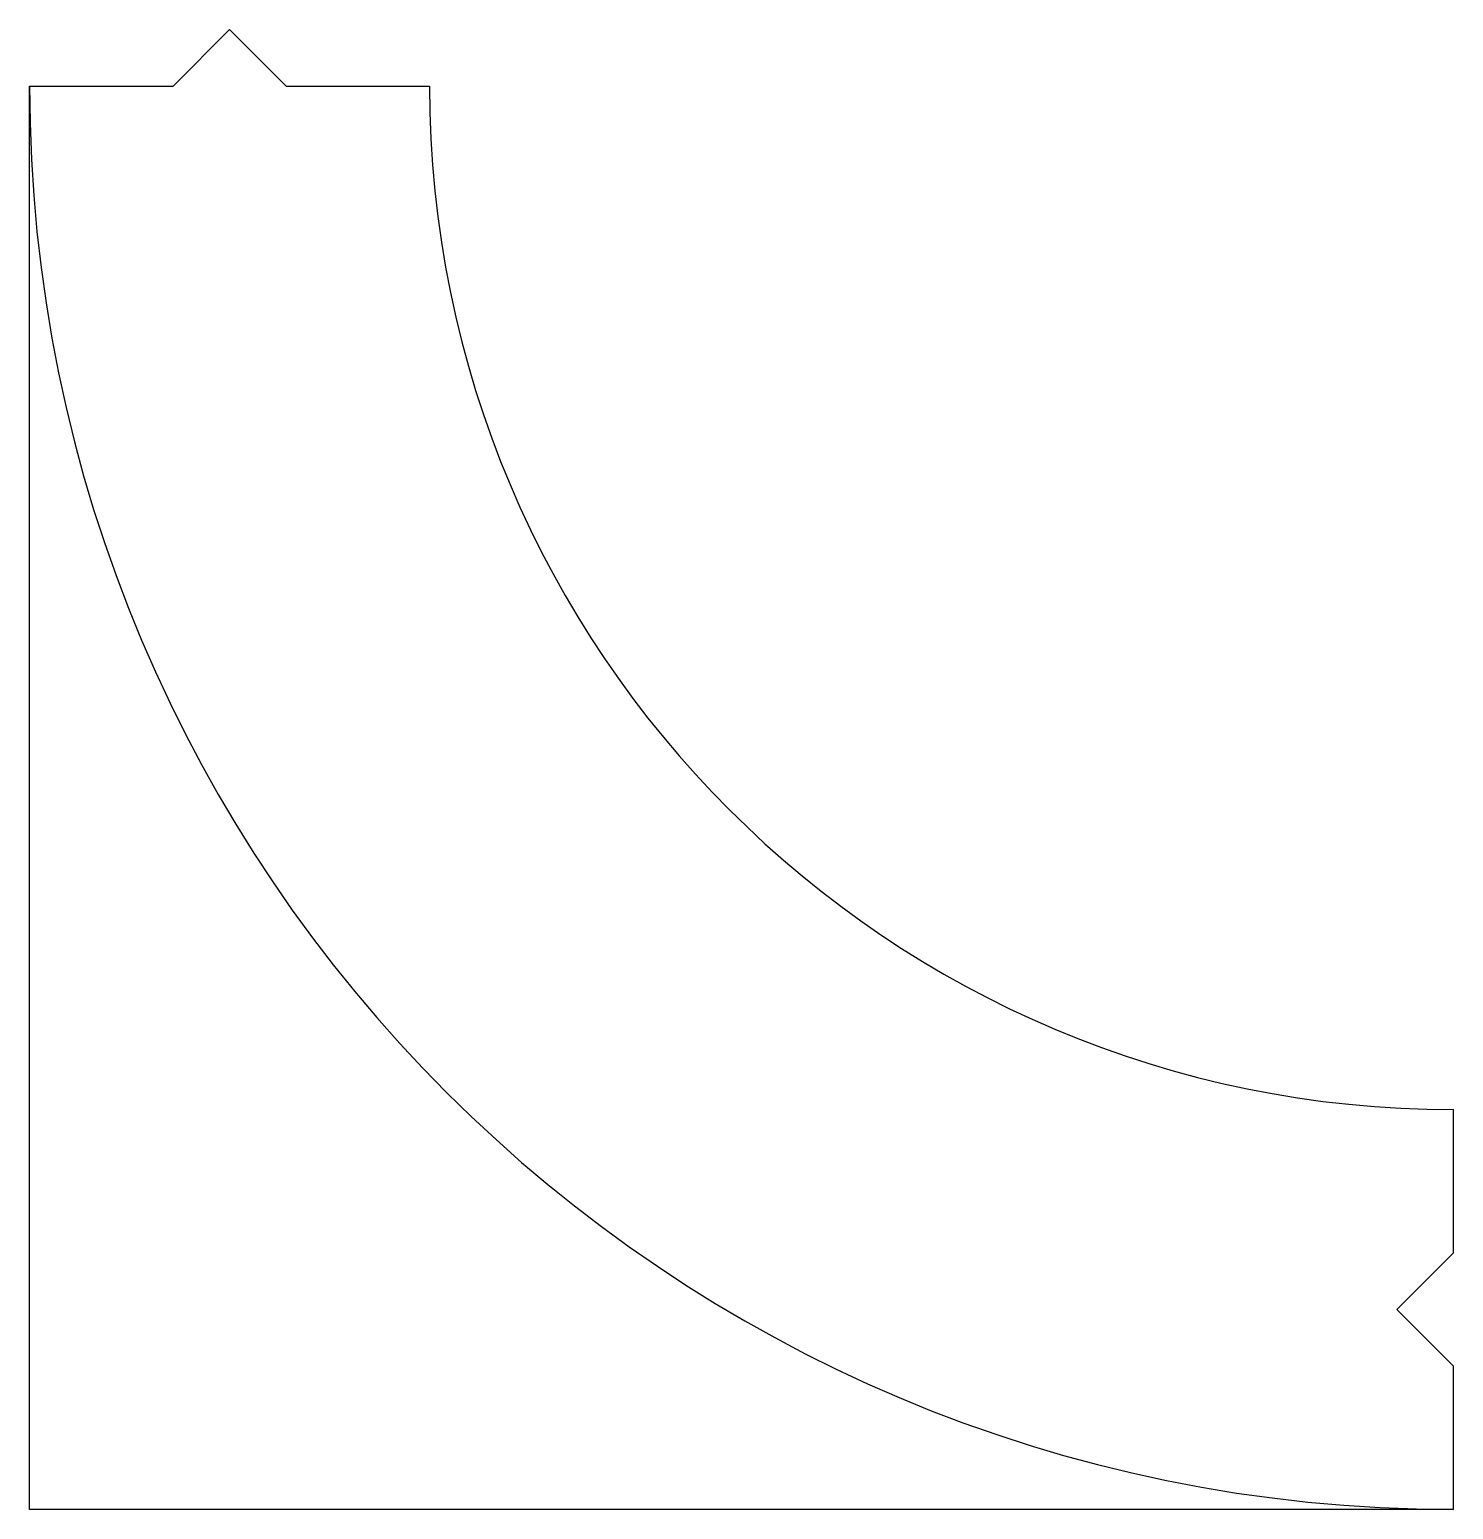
# Model space of a CAD drawing. Header units: metres. Extents: x 0 to 0.445, y 0 to 0.463.
import ezdxf

# ---------------------------------------------------------------- set-up
doc = ezdxf.new("R2010")
doc.units = ezdxf.units.M

msp = doc.modelspace()

# ---------------------------------------------------------------- linework, layer by layer
at = {"flags": 128}
for points in [[(0, 0.445), (0.04482, 0.445), (0.0625, 0.46268), (0.08018, 0.445), (0.125, 0.445)], [(0.445, 0), (0, 0), (0, 0.445)], [(0.445, 0), (0.445, 0.04482), (0.42732, 0.0625), (0.445, 0.08018), (0.445, 0.125)]]:
    msp.add_lwpolyline(points, dxfattribs=at)
for radius in [0.445, 0.32]:
    msp.add_arc((0.445, 0.445), radius, 180, 270)

doc.saveas('drawing.dxf')
